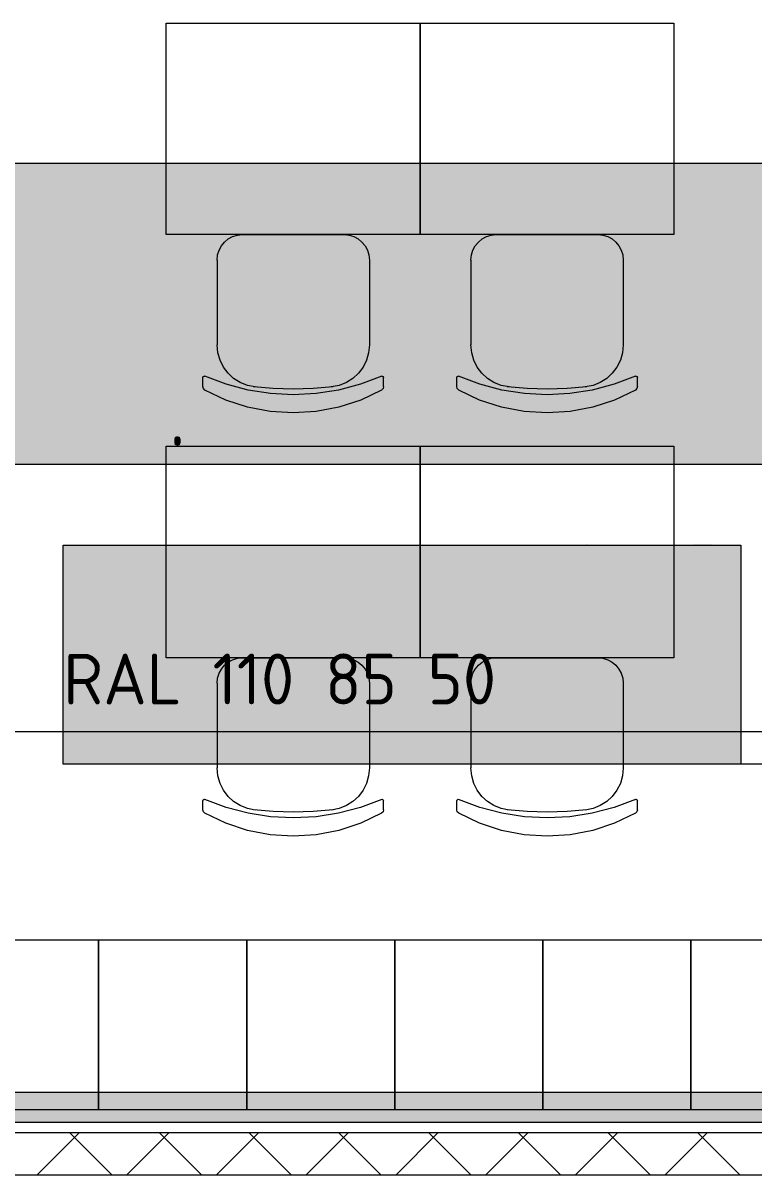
# Model space of a CAD drawing. Header units: millimetres. Extents: x 0 to 1189, y 0 to 841.
# Drawn here: x 261.1 to 278.37, y 406.89 to 434.12 of the extents above; entities that cross this region are included whole.
import ezdxf

# ---------------------------------------------------------------- set-up
doc = ezdxf.new("R2010")
doc.units = ezdxf.units.MM

msp = doc.modelspace()

# ---------------------------------------------------------------- hatches: boundary and pattern name
at = {"true_color": 0xffffff}
h = msp.add_hatch(color=7, dxfattribs=at)
h.dxf.hatch_style = 2
h.paths.add_polyline_path([(253.472387, 430.803429), (285.016435, 430.803429), (285.016435, 423.686418), (253.472387, 423.686418)])
at = {"true_color": 0x0077b0}
h = msp.add_hatch(color=144, dxfattribs=at)
h.paths.add_polyline_path([(265.854239, 427.829142), (265.854239, 426.618122), (265.824749, 426.461439), (265.735728, 426.330388), (265.605021, 426.242951), (265.45075, 426.214633), (265.247903, 426.214633), (265.091564, 426.242951), (264.962924, 426.330388), (264.873903, 426.461439), (264.844413, 426.618122), (264.844413, 427.222254), (264.873903, 427.378937), (264.962924, 427.509989), (265.092598, 427.596392), (265.247903, 427.625744), (265.651392, 427.625744), (265.651392, 427.829142), (265.636854, 427.907277), (265.594617, 427.97301), (265.529298, 428.014764), (265.45075, 428.029233), (265.145928, 428.029233), (265.07241, 428.054727), (265.04726, 428.130657), (265.07241, 428.207069), (265.145928, 428.232632), (265.45075, 428.232632), (265.607088, 428.202935), (265.735728, 428.114121), (265.824749, 427.985274)])
h.paths.add_polyline_path([(265.651392, 426.618122), (265.651392, 427.422345), (265.247903, 427.422345), (265.169355, 427.408083), (265.104035, 427.366122), (265.061799, 427.300389), (265.04726, 427.222254), (265.04726, 426.618122), (265.062143, 426.541021), (265.106792, 426.474255), (265.171766, 426.429882), (265.247903, 426.415275), (265.45075, 426.415275), (265.52792, 426.429882), (265.591861, 426.474255), (265.636509, 426.539988)])
h = msp.add_hatch(color=144, dxfattribs=at)
h.paths.add_polyline_path([(268.567115, 427.527076), (268.689623, 427.600801), (268.801382, 427.625744), (268.862567, 427.644072), (268.917137, 427.696299), (268.95772, 427.762721), (268.970605, 427.829142), (268.955791, 427.907277), (268.911625, 427.97301), (268.845892, 428.015798), (268.767758, 428.029233), (268.689209, 428.014764), (268.62389, 427.97301), (268.581654, 427.907277), (268.567115, 427.829142)])
h.paths.add_polyline_path([(269.069824, 427.586056), (269.194812, 427.510058), (269.292515, 427.399746), (269.353355, 427.267041), (269.374094, 427.123587), (269.374094, 426.71679), (269.364629, 426.616357), (269.336405, 426.523107), (269.289681, 426.437815), (269.224715, 426.361256), (269.148156, 426.296721), (269.062864, 426.250944), (268.969614, 426.223668), (268.869181, 426.214633), (268.767542, 426.223668), (268.67412, 426.250944), (268.588656, 426.296721), (268.510891, 426.361256), (268.446356, 426.438977), (268.400579, 426.52414), (268.373303, 426.616744), (268.364268, 426.71679), (268.364268, 427.829142), (268.393758, 427.985619), (268.482779, 428.116877), (268.612453, 428.20328), (268.767758, 428.232632), (268.924234, 428.202935), (269.055492, 428.114121), (269.141895, 427.985274), (269.171247, 427.829142), (269.145753, 427.691683)])
h.paths.add_polyline_path([(269.171247, 426.719546), (269.171247, 427.123587), (269.14975, 427.239066), (269.083604, 427.33801), (268.986108, 427.403673), (268.869181, 427.425102), (268.752255, 427.403673), (268.654758, 427.33801), (268.588613, 427.239066), (268.567115, 427.123587), (268.567115, 426.719546), (268.588613, 426.601999), (268.654758, 426.505123), (268.752255, 426.438082), (268.869181, 426.415275), (268.986108, 426.438082), (269.083604, 426.505123), (269.14975, 426.603033)])
h = msp.add_hatch(color=144, dxfattribs=at)
h.dxf.hatch_style = 2
h.paths.add_polyline_path([(261.628125, 427.625744), (262.031615, 427.625744), (262.107751, 427.600801), (262.133038, 427.527076), (262.133038, 426.3133), (262.107751, 426.238542), (262.031615, 426.214633), (261.955478, 426.238542), (261.930191, 426.3133), (261.930191, 427.422345), (261.698681, 427.422345), (261.317791, 426.282432), (261.283822, 426.231583), (261.224635, 426.214633), (261.148499, 426.23992), (261.123212, 426.316056), (261.128724, 426.347476), (261.526701, 427.544164), (261.566871, 427.606038)])
h = msp.add_hatch(color=144, dxfattribs=at)
h.paths.add_polyline_path([(263.344592, 427.422345), (262.941103, 427.422345), (262.862555, 427.408083), (262.797236, 427.366122), (262.754999, 427.300389), (262.74046, 427.222254), (262.74046, 426.618122), (262.755343, 426.541021), (262.799992, 426.474255), (262.864966, 426.429882), (262.941103, 426.415275), (263.14395, 426.415275), (263.22112, 426.429882), (263.285061, 426.474255), (263.32971, 426.539988), (263.344592, 426.618122)])
h.paths.add_polyline_path([(263.748082, 426.3133), (263.723139, 426.238542), (263.649414, 426.214633), (263.51981, 426.240264), (263.417904, 426.318812), (263.292709, 426.240264), (263.14395, 426.214633), (262.941103, 426.214633), (262.784764, 426.242951), (262.656124, 426.330388), (262.567103, 426.460406), (262.537613, 426.618122), (262.537613, 427.222254), (262.567103, 427.378937), (262.656124, 427.509989), (262.784764, 427.596392), (262.941103, 427.625744), (263.446016, 427.625744), (263.522153, 427.600801), (263.54744, 427.527076), (263.54744, 426.516699), (263.573002, 426.440562), (263.649414, 426.415275), (263.723139, 426.389713)])
h = msp.add_hatch(color=144, dxfattribs=at)
h.paths.add_polyline_path([(266.258814, 426.71679), (266.258814, 427.120831), (266.267849, 427.22247), (266.295126, 427.315892), (266.340902, 427.401356), (266.405438, 427.479121), (266.483202, 427.543656), (266.568666, 427.589433), (266.662089, 427.616709), (266.763728, 427.625744), (266.958789, 427.589777), (267.122018, 427.481877), (267.186553, 427.404069), (267.232329, 427.318304), (267.259606, 427.224063), (267.268641, 427.120831), (267.268641, 426.71679), (267.259175, 426.616744), (267.230951, 426.52414), (267.184227, 426.438977), (267.119261, 426.361256), (267.042703, 426.296721), (266.957411, 426.250944), (266.864161, 426.223668), (266.763728, 426.214633), (266.662089, 426.223668), (266.568666, 426.250944), (266.483202, 426.296721), (266.405438, 426.361256), (266.340902, 426.438977), (266.295126, 426.52414), (266.267849, 426.616744)])
h.paths.add_polyline_path([(267.065794, 426.719546), (267.065794, 427.123587), (267.044296, 427.239066), (266.97815, 427.33801), (266.880654, 427.403673), (266.763728, 427.425102), (266.646801, 427.403673), (266.549305, 427.33801), (266.483159, 427.239066), (266.461662, 427.123587), (266.461662, 426.719546), (266.483159, 426.601999), (266.549305, 426.505123), (266.646801, 426.438082), (266.763728, 426.415275), (266.880654, 426.438082), (266.97815, 426.505123), (267.044296, 426.603033)])
h = msp.add_hatch(color=144, dxfattribs=at)
h.paths.add_polyline_path([(270.283583, 427.425102), (270.166656, 427.403673), (270.06916, 427.33801), (270.003014, 427.2401), (269.981517, 427.123587), (269.981517, 427.021612), (270.585649, 427.021612), (270.585649, 427.123587), (270.564151, 427.2401), (270.498005, 427.33801), (270.400509, 427.403673)])
h.paths.add_polyline_path([(269.981517, 426.818765), (269.981517, 426.618122), (269.996399, 426.541021), (270.041048, 426.474255), (270.106022, 426.429882), (270.182159, 426.415275), (270.687072, 426.415275), (270.763209, 426.389713), (270.788496, 426.3133), (270.763209, 426.238542), (270.687072, 426.214633), (270.182159, 426.214633), (270.02582, 426.242951), (269.897181, 426.330388), (269.808159, 426.460406), (269.778669, 426.618122), (269.778669, 427.120831), (269.787704, 427.22247), (269.814981, 427.315892), (269.860757, 427.401356), (269.925293, 427.479121), (270.003057, 427.543656), (270.088521, 427.589433), (270.181944, 427.616709), (270.283583, 427.625744), (270.478644, 427.589777), (270.641872, 427.481877), (270.706408, 427.404112), (270.752184, 427.318648), (270.779461, 427.225226), (270.788496, 427.123587), (270.788496, 426.818765)])
h = msp.add_hatch(color=144, dxfattribs=at)
h.paths.add_polyline_path([(271.193071, 427.527076), (271.218358, 427.600801), (271.294494, 427.625744), (271.799407, 427.625744), (271.955746, 427.596392), (272.084386, 427.509989), (272.173407, 427.378937), (272.202897, 427.222254), (272.202897, 426.618122), (272.173407, 426.461439), (272.084386, 426.330388), (271.955746, 426.242951), (271.799407, 426.214633), (271.395918, 426.214633), (271.395918, 425.706412), (271.370631, 425.632894), (271.294494, 425.607745), (271.218358, 425.632894), (271.193071, 425.706412)])
h.paths.add_polyline_path([(271.395918, 427.422345), (271.395918, 426.415275), (271.799407, 426.415275), (271.876578, 426.429882), (271.940519, 426.474255), (271.985167, 426.539988), (272.00005, 426.618122), (272.00005, 427.222254), (271.985512, 427.300389), (271.943275, 427.366122), (271.877956, 427.409116), (271.799407, 427.422345)])
h = msp.add_hatch(color=144, dxfattribs=at)
h.dxf.hatch_style = 2
h.paths.add_polyline_path([(273.233653, 426.920188), (273.600762, 426.370076), (273.617298, 426.3133), (273.592011, 426.238542), (273.515875, 426.214633), (273.467299, 426.225313), (273.431539, 426.257076), (273.112385, 426.736634), (272.793232, 426.257076), (272.757471, 426.225313), (272.708896, 426.214633), (272.63834, 426.242745), (272.607472, 426.3133), (272.624008, 426.370076), (272.991118, 426.920188), (272.624008, 427.467545), (272.607472, 427.527076), (272.632759, 427.600801), (272.708896, 427.625744), (272.757471, 427.615064), (272.793232, 427.5833), (273.112385, 427.103743), (273.431539, 427.5833), (273.467299, 427.615064), (273.515875, 427.625744), (273.592011, 427.601835), (273.617298, 427.527076), (273.600762, 427.467545)])
h = msp.add_hatch(color=144, dxfattribs=at)
h.paths.add_polyline_path([(274.828852, 427.422345), (274.425363, 427.422345), (274.346815, 427.408083), (274.281496, 427.366122), (274.239259, 427.300389), (274.224721, 427.222254), (274.224721, 426.618122), (274.239603, 426.541021), (274.284252, 426.474255), (274.349226, 426.429882), (274.425363, 426.415275), (274.62821, 426.415275), (274.70538, 426.429882), (274.769321, 426.474255), (274.81397, 426.539988), (274.828852, 426.618122)])
h.paths.add_polyline_path([(275.232342, 426.3133), (275.2074, 426.238542), (275.133675, 426.214633), (275.00407, 426.240264), (274.902164, 426.318812), (274.776969, 426.240264), (274.62821, 426.214633), (274.425363, 426.214633), (274.269024, 426.242951), (274.140385, 426.330388), (274.051363, 426.460406), (274.021873, 426.618122), (274.021873, 427.222254), (274.051363, 427.378937), (274.140385, 427.509989), (274.269024, 427.596392), (274.425363, 427.625744), (274.930276, 427.625744), (275.006413, 427.600801), (275.0317, 427.527076), (275.0317, 426.516699), (275.057262, 426.440562), (275.133675, 426.415275), (275.2074, 426.389713)])
h = msp.add_hatch(color=144, dxfattribs=at)
h.dxf.hatch_style = 2
h.paths.add_polyline_path([(276.328314, 426.3133), (276.328314, 427.527076), (276.353601, 427.600801), (276.429738, 427.625744), (276.934651, 427.625744), (277.088922, 427.596392), (277.219629, 427.509989), (277.30865, 427.378937), (277.33814, 427.222254), (277.33814, 426.3133), (277.312853, 426.238542), (277.236717, 426.214633), (277.16058, 426.238542), (277.135293, 426.3133), (277.135293, 427.222254), (277.120755, 427.300389), (277.078518, 427.366122), (277.013199, 427.409116), (276.934651, 427.422345), (276.531161, 427.422345), (276.531161, 426.3133), (276.505874, 426.238542), (276.429738, 426.214633), (276.353601, 426.238542)])
h = msp.add_hatch(color=144, dxfattribs=at)
h.paths.add_polyline_path([(277.742715, 427.527076), (277.768002, 427.600801), (277.844139, 427.625744), (278.349052, 427.625744), (278.505391, 427.596392), (278.634031, 427.509989), (278.723052, 427.378937), (278.752542, 427.222254), (278.752542, 426.618122), (278.723052, 426.461439), (278.634031, 426.330388), (278.505391, 426.242951), (278.349052, 426.214633), (277.945563, 426.214633), (277.945563, 425.706412), (277.920276, 425.632894), (277.844139, 425.607745), (277.768002, 425.632894), (277.742715, 425.706412)])
h.paths.add_polyline_path([(277.945563, 427.422345), (277.945563, 426.415275), (278.349052, 426.415275), (278.426222, 426.429882), (278.490163, 426.474255), (278.534812, 426.539988), (278.549695, 426.618122), (278.549695, 427.222254), (278.535156, 427.300389), (278.492919, 427.366122), (278.4276, 427.409116), (278.349052, 427.422345)])
h = msp.add_hatch(color=144, dxfattribs=at)
h.paths.add_polyline_path([(271.770268, 425.110654), (271.862114, 425.165776), (271.946106, 425.184517), (271.99165, 425.198366), (272.032646, 425.237434), (272.063101, 425.287043), (272.072885, 425.336653), (272.061792, 425.395633), (272.028788, 425.444691), (271.979523, 425.477075), (271.92075, 425.487134), (271.861976, 425.476248), (271.812711, 425.444691), (271.781154, 425.395633), (271.770268, 425.336653)])
h.paths.add_polyline_path([(272.147299, 425.154752), (272.240937, 425.097632), (272.314317, 425.015294), (272.359999, 424.915524), (272.375502, 424.807486), (272.375502, 424.503215), (272.347252, 424.357625), (272.263606, 424.236427), (272.141994, 424.1534), (271.996817, 424.126184), (271.850539, 424.1534), (271.727824, 424.236427), (271.64528, 424.358452), (271.618132, 424.503215), (271.618132, 425.336653), (271.640181, 425.454406), (271.706878, 425.552729), (271.804099, 425.617772), (271.92075, 425.639821), (272.038021, 425.617497), (272.136275, 425.550524), (272.201318, 425.45413), (272.223367, 425.336653), (272.20435, 425.23392)])
h.paths.add_polyline_path([(272.223367, 424.504869), (272.223367, 424.807486), (272.207106, 424.894578), (272.157772, 424.968441), (272.084323, 425.017981), (271.996817, 425.034035), (271.909312, 425.017981), (271.835862, 424.968441), (271.786529, 424.894578), (271.770268, 424.807486), (271.770268, 424.504869), (271.786529, 424.416605), (271.835862, 424.344465), (271.909312, 424.293822), (271.996817, 424.276666), (272.084323, 424.293822), (272.157772, 424.344465), (272.207106, 424.417432)])
h = msp.add_hatch(color=144, dxfattribs=at)
h.dxf.hatch_style = 2
h.paths.add_polyline_path([(261.578056, 423.971844), (261.578056, 424.126184), (261.275438, 424.126184), (261.158167, 424.147337), (261.061567, 424.212725), (260.99487, 424.311461), (260.972821, 424.428801), (260.972821, 425.110654), (260.991838, 425.165776), (261.048889, 425.184517), (261.10594, 425.165776), (261.124957, 425.110654), (261.124957, 424.428801), (261.136119, 424.370855), (261.169605, 424.320763), (261.218594, 424.287759), (261.275438, 424.276666), (261.578056, 424.276666), (261.578056, 425.110654), (261.597073, 425.165776), (261.654123, 425.184517), (261.711174, 425.165776), (261.730191, 425.110654), (261.730191, 423.974048), (261.708418, 423.856295), (261.64365, 423.757972), (261.54705, 423.692929), (261.429779, 423.67088), (261.124957, 423.67088), (261.067906, 423.689966), (261.048889, 423.747499), (261.07204, 423.800416), (261.124957, 423.823567), (261.427574, 423.823567), (261.486347, 423.833626), (261.535612, 423.86601), (261.567169, 423.913346)])
h = msp.add_hatch(color=144, dxfattribs=at)
h.dxf.hatch_style = 2
h.paths.add_polyline_path([(262.702822, 424.8819), (262.702822, 424.428801), (262.713984, 424.370855), (262.747471, 424.320763), (262.79646, 424.287759), (262.853304, 424.276666), (263.079854, 424.276666), (263.136904, 424.25758), (263.155921, 424.200047), (263.136904, 424.144098), (263.079854, 424.126184), (262.853304, 424.126184), (262.736033, 424.147337), (262.639432, 424.212725), (262.572735, 424.310634), (262.550687, 424.428801), (262.550687, 424.8819), (262.572735, 424.99924), (262.639432, 425.097976), (262.736033, 425.162537), (262.853304, 425.184517), (263.079854, 425.184517), (263.136904, 425.1655), (263.155921, 425.108449), (263.136904, 425.051399), (263.079854, 425.032382), (262.853304, 425.032382), (262.794531, 425.021495), (262.745266, 424.989938), (262.713709, 424.940673)])
h = msp.add_hatch(color=144, dxfattribs=at)
h.dxf.hatch_style = 2
h.paths.add_polyline_path([(263.913795, 424.503215), (263.611178, 424.892373), (263.611178, 424.200047), (263.592161, 424.144098), (263.53511, 424.126184), (263.478059, 424.144098), (263.459042, 424.200047), (263.459042, 425.110654), (263.478059, 425.165776), (263.53511, 425.184517), (263.573144, 425.173148), (263.611178, 425.138215), (263.913795, 424.748506), (264.216412, 425.138215), (264.254721, 425.173148), (264.293031, 425.184517), (264.348152, 425.165776), (264.366894, 425.110654), (264.366894, 424.200047), (264.348152, 424.144098), (264.293031, 424.126184), (264.235498, 424.144098), (264.216412, 424.200047), (264.216412, 424.892373)])
h = msp.add_hatch(color=144, dxfattribs=at)
h.dxf.hatch_style = 2
h.paths.add_polyline_path([(265.797233, 424.8819), (265.797233, 424.428801), (265.808395, 424.370855), (265.841882, 424.320763), (265.890871, 424.287759), (265.947715, 424.276666), (266.174265, 424.276666), (266.231315, 424.25758), (266.250332, 424.200047), (266.231315, 424.144098), (266.174265, 424.126184), (265.947715, 424.126184), (265.830444, 424.147337), (265.733844, 424.212725), (265.667147, 424.310634), (265.645098, 424.428801), (265.645098, 424.8819), (265.667147, 424.99924), (265.733844, 425.097976), (265.830444, 425.162537), (265.947715, 425.184517), (266.174265, 425.184517), (266.231315, 425.1655), (266.250332, 425.108449), (266.231315, 425.051399), (266.174265, 425.032382), (265.947715, 425.032382), (265.888942, 425.021495), (265.839677, 424.989938), (265.80812, 424.940673)])
h = msp.add_hatch(color=144, dxfattribs=at)
h.dxf.hatch_style = 2
h.paths.add_polyline_path([(267.023089, 424.655351), (267.298145, 424.24249), (267.310823, 424.200047), (267.291806, 424.144098), (267.234755, 424.126184), (267.171366, 424.158154), (266.932138, 424.517547), (266.692911, 424.158154), (266.629521, 424.126184), (266.576604, 424.14713), (266.553453, 424.200047), (266.566131, 424.24249), (266.841188, 424.655351), (266.566131, 425.066006), (266.553453, 425.110654), (266.57247, 425.165776), (266.629521, 425.184517), (266.692911, 425.152547), (266.932138, 424.793154), (267.171366, 425.152547), (267.234755, 425.184517), (267.291806, 425.166603), (267.310823, 425.110654), (267.298145, 425.066006)])
h = msp.add_hatch(color=144, dxfattribs=at)
h.paths.add_polyline_path([(267.992964, 425.034035), (267.905459, 425.017981), (267.832009, 424.968441), (267.782676, 424.895405), (267.766415, 424.807486), (267.766415, 424.731418), (268.219514, 424.731418), (268.219514, 424.807486), (268.203253, 424.895405), (268.153919, 424.968441), (268.08047, 425.017981)])
h.paths.add_polyline_path([(267.766415, 424.579283), (267.766415, 424.428801), (267.777577, 424.370855), (267.811063, 424.320763), (267.860053, 424.287759), (267.916897, 424.276666), (268.295582, 424.276666), (268.352632, 424.25758), (268.371649, 424.200047), (268.352632, 424.144098), (268.295582, 424.126184), (267.916897, 424.126184), (267.799626, 424.147337), (267.703025, 424.212725), (267.636328, 424.310634), (267.614279, 424.428801), (267.614279, 424.805832), (267.641427, 424.952042), (267.723971, 425.074274), (267.846686, 425.157301), (267.992964, 425.184517), (268.139243, 425.157577), (268.261957, 425.076479), (268.344502, 424.953971), (268.371649, 424.807486), (268.371649, 424.579283)])
h = msp.add_hatch(color=144, dxfattribs=at)
h.dxf.hatch_style = 2
h.paths.add_polyline_path([(269.129858, 424.503215), (268.827241, 424.892373), (268.827241, 424.200047), (268.808224, 424.144098), (268.751173, 424.126184), (268.694123, 424.144098), (268.675106, 424.200047), (268.675106, 425.110654), (268.694123, 425.165776), (268.751173, 425.184517), (268.789207, 425.173148), (268.827241, 425.138215), (269.129858, 424.748506), (269.432475, 425.138215), (269.470785, 425.173148), (269.509094, 425.184517), (269.564216, 425.165776), (269.582957, 425.110654), (269.582957, 424.200047), (269.564216, 424.144098), (269.509094, 424.126184), (269.451561, 424.144098), (269.432475, 424.200047), (269.432475, 424.892373)])
h = msp.add_hatch(color=144, dxfattribs=at)
h.paths.add_polyline_path([(270.49152, 424.428801), (270.469471, 424.311461), (270.404428, 424.212725), (270.306173, 424.147337), (270.188902, 424.126184), (269.962353, 424.126184), (269.905302, 424.144098), (269.886285, 424.200047), (269.886285, 425.110654), (269.905302, 425.165776), (269.962353, 425.184517), (270.019404, 425.165776), (270.038421, 425.110654), (270.038421, 424.731418), (270.188902, 424.731418), (270.306173, 424.709439), (270.404428, 424.644877), (270.469471, 424.546348)])
h.paths.add_polyline_path([(270.341038, 424.428801), (270.329945, 424.487574), (270.296941, 424.536839), (270.247676, 424.568396), (270.188902, 424.579283), (270.038421, 424.579283), (270.038421, 424.276666), (270.188902, 424.276666), (270.247676, 424.287759), (270.296941, 424.320763), (270.329945, 424.370028)])
h.paths.add_polyline_path([(270.643655, 425.110654), (270.662741, 425.165776), (270.720274, 425.184517), (270.775395, 425.165776), (270.794137, 425.110654), (270.794137, 424.200047), (270.775395, 424.144098), (270.720274, 424.126184), (270.662741, 424.144098), (270.643655, 424.200047)])
h = msp.add_hatch(color=144, dxfattribs=at)
h.dxf.hatch_style = 2
h.paths.add_polyline_path([(273.197476, 424.200047), (273.197476, 425.110654), (273.216493, 425.165776), (273.273544, 425.184517), (273.652229, 425.184517), (273.768053, 425.162537), (273.8661, 425.097976), (273.932797, 424.99924), (273.954846, 424.8819), (273.954846, 424.200047), (273.935829, 424.144098), (273.878778, 424.126184), (273.821727, 424.144098), (273.80271, 424.200047), (273.80271, 424.8819), (273.791824, 424.940673), (273.760267, 424.989938), (273.711002, 425.022115), (273.652229, 425.032382), (273.349612, 425.032382), (273.349612, 424.200047), (273.330595, 424.144098), (273.273544, 424.126184), (273.216493, 424.144098)])
h = msp.add_hatch(color=144, dxfattribs=at)
h.paths.add_polyline_path([(274.258302, 425.110654), (274.277319, 425.165776), (274.33437, 425.184517), (274.713055, 425.184517), (274.830326, 425.162537), (274.926926, 425.097976), (274.993624, 424.99924), (275.015672, 424.8819), (275.015672, 424.428801), (274.993624, 424.311461), (274.926926, 424.212725), (274.830326, 424.147337), (274.713055, 424.126184), (274.410438, 424.126184), (274.410438, 423.745294), (274.391421, 423.68969), (274.33437, 423.67088), (274.277319, 423.68969), (274.258302, 423.745294)])
h.paths.add_polyline_path([(274.410438, 425.032382), (274.410438, 424.276666), (274.713055, 424.276666), (274.770726, 424.287759), (274.818888, 424.320763), (274.852375, 424.370028), (274.863537, 424.428801), (274.863537, 424.8819), (274.85265, 424.940673), (274.821093, 424.989938), (274.771828, 425.022115), (274.713055, 425.032382)])
h = msp.add_hatch(color=144, dxfattribs=at)
h.dxf.hatch_style = 2
h.paths.add_polyline_path([(276.076498, 425.110654), (276.076498, 424.200047), (276.057481, 424.144098), (276.000431, 424.126184), (275.621746, 424.126184), (275.504475, 424.147337), (275.407874, 424.212725), (275.341177, 424.310634), (275.319129, 424.428801), (275.319129, 425.110654), (275.338146, 425.165776), (275.395196, 425.184517), (275.452247, 425.165776), (275.471264, 425.110654), (275.471264, 424.428801), (275.482426, 424.370855), (275.515912, 424.320763), (275.564902, 424.287759), (275.621746, 424.276666), (275.924363, 424.276666), (275.924363, 425.110654), (275.94338, 425.165776), (276.000431, 425.184517), (276.057481, 425.165776)])
h = msp.add_hatch(color=144, dxfattribs=at)
h.dxf.hatch_style = 2
h.paths.add_polyline_path([(276.834707, 424.503215), (276.53209, 424.892373), (276.53209, 424.200047), (276.513073, 424.144098), (276.456023, 424.126184), (276.398972, 424.144098), (276.379955, 424.200047), (276.379955, 425.110654), (276.398972, 425.165776), (276.456023, 425.184517), (276.494056, 425.173148), (276.53209, 425.138215), (276.834707, 424.748506), (277.137325, 425.138215), (277.175634, 425.173148), (277.213944, 425.184517), (277.269065, 425.165776), (277.287806, 425.110654), (277.287806, 424.200047), (277.269065, 424.144098), (277.213944, 424.126184), (277.15641, 424.144098), (277.137325, 424.200047), (277.137325, 424.892373)])
h = msp.add_hatch(color=144, dxfattribs=at)
h.paths.add_polyline_path([(277.969819, 425.034035), (277.882314, 425.017981), (277.808864, 424.968441), (277.759531, 424.895405), (277.74327, 424.807486), (277.74327, 424.731418), (278.196369, 424.731418), (278.196369, 424.807486), (278.180108, 424.895405), (278.130774, 424.968441), (278.057325, 425.017981)])
h.paths.add_polyline_path([(277.74327, 424.579283), (277.74327, 424.428801), (277.754432, 424.370855), (277.787918, 424.320763), (277.836907, 424.287759), (277.893752, 424.276666), (278.272436, 424.276666), (278.329487, 424.25758), (278.348504, 424.200047), (278.329487, 424.144098), (278.272436, 424.126184), (277.893752, 424.126184), (277.77648, 424.147337), (277.67988, 424.212725), (277.613183, 424.310634), (277.591134, 424.428801), (277.591134, 424.805832), (277.618282, 424.952042), (277.700826, 425.074274), (277.82354, 425.157301), (277.969819, 425.184517), (278.116098, 425.157577), (278.238812, 425.076479), (278.321357, 424.953971), (278.348504, 424.807486), (278.348504, 424.579283)])
h = msp.add_hatch(color=144, dxfattribs=at)
h.dxf.hatch_style = 2
h.paths.add_polyline_path([(264.670222, 424.276666), (264.689239, 424.333716), (264.746289, 424.352733), (264.80334, 424.333716), (264.822357, 424.276666), (264.822357, 424.200047), (264.80334, 424.144098), (264.746289, 424.126184), (264.689239, 424.144098), (264.670222, 424.200047)])
at = {"true_color": 0xffffff}
h = msp.add_hatch(color=7, dxfattribs=at)
h.dxf.hatch_style = 2
h.paths.add_polyline_path([(262.0484, 421.776415), (278.061425, 421.776415), (278.061425, 416.599407), (262.0484, 416.599407)])
at = {"true_color": 0x0077b0}
h = msp.add_hatch(color=144, dxfattribs=at)
h.paths.add_polyline_path([(274.828326, 420.380556), (274.828326, 421.187536), (274.798836, 421.344219), (274.709815, 421.47527), (274.581175, 421.561673), (274.424836, 421.591025), (274.26836, 421.561673), (274.137102, 421.47527), (274.049665, 421.344219), (274.021347, 421.187536), (274.021347, 420.380556), (274.049665, 420.224218), (274.137102, 420.095578), (274.26836, 420.006557), (274.424836, 419.977067), (274.581175, 420.006557), (274.709815, 420.095578), (274.798836, 420.224218)])
h.paths.add_polyline_path([(275.028968, 420.380556), (275.017815, 420.259901), (274.984389, 420.147875), (274.928742, 420.04484), (274.850926, 419.95116), (274.759157, 419.87386), (274.657105, 419.81935), (274.54544, 419.787061), (274.424836, 419.776424), (274.303104, 419.787061), (274.191397, 419.81935), (274.089198, 419.87386), (273.995991, 419.95116), (273.918261, 420.04484), (273.862803, 420.147875), (273.829567, 420.259901), (273.818499, 420.380556), (273.818499, 421.187536), (273.829567, 421.309268), (273.862803, 421.420975), (273.918261, 421.523174), (273.995991, 421.616381), (274.089198, 421.694197), (274.191397, 421.749844), (274.303104, 421.78327), (274.424836, 421.794424), (274.545492, 421.783313), (274.657518, 421.750189), (274.760552, 421.69536), (274.854233, 421.619137), (274.930137, 421.525499), (274.984802, 421.422353), (275.017866, 421.309699), (275.028968, 421.187536)])
h = msp.add_hatch(color=144, dxfattribs=at)
h.dxf.hatch_style = 2
h.paths.add_polyline_path([(277.353038, 420.784046), (277.149639, 420.784046), (277.076121, 420.809333), (277.050972, 420.88547), (277.076121, 420.961606), (277.149639, 420.986893), (277.353038, 420.986893), (277.469964, 421.009631), (277.56746, 421.074536), (277.633606, 421.172446), (277.655104, 421.288959), (277.633606, 421.405886), (277.56746, 421.503382), (277.469964, 421.569528), (277.353038, 421.591025), (276.949548, 421.591025), (276.873411, 421.616519), (276.848124, 421.692449), (276.873411, 421.768861), (276.949548, 421.794424), (277.353038, 421.794424), (277.453471, 421.785389), (277.546721, 421.758112), (277.632013, 421.712336), (277.708571, 421.6478), (277.773537, 421.56933), (277.820261, 421.483056), (277.848485, 421.389444), (277.857951, 421.288959), (277.845324, 421.169948), (277.807377, 421.062823), (277.744004, 420.967894), (277.655104, 420.88547), (277.744004, 420.803046), (277.807377, 420.708116), (277.845324, 420.600991), (277.857951, 420.48198), (277.857951, 420.278582), (277.848485, 420.178536), (277.820261, 420.085932), (277.773537, 420.000769), (277.708571, 419.923048), (277.63085, 419.858512), (277.545687, 419.812736), (277.453083, 419.785459), (277.353038, 419.776424), (276.949548, 419.776424), (276.873411, 419.800333), (276.848124, 419.875092), (276.873411, 419.951504), (276.949548, 419.977067), (277.353038, 419.977067), (277.469964, 419.999873), (277.56746, 420.066915), (277.633606, 420.163791), (277.655104, 420.281338), (277.655104, 420.48198), (277.633606, 420.598907), (277.56746, 420.696403), (277.469964, 420.762549)])
h = msp.add_hatch(color=144, dxfattribs=at)
h.dxf.hatch_style = 2
h.paths.add_polyline_path([(276.34195, 420.278582), (275.534971, 420.278582), (275.458834, 420.304144), (275.433547, 420.380556), (275.458834, 420.456693), (275.534971, 420.48198), (276.34195, 420.48198), (276.418087, 420.456693), (276.443374, 420.380556), (276.418087, 420.304144)])
at = {"true_color": 0xdcd214}
h = msp.add_hatch(color=52, dxfattribs=at)
h.dxf.hatch_style = 2
h.paths.add_polyline_path([(300.227459, 408.844395), (300.232459, 408.144394), (241.738369, 408.144394), (241.734369, 408.844395)])

# ---------------------------------------------------------------- linework, layer by layer
at = {"color": 253, "lineweight": 0, "true_color": 0x999999}
for points in [[(264.483404, 429.115426), (264.483404, 434.115434)], [(264.483404, 434.115434), (270.483413, 434.115434)], [(270.483413, 434.115434), (270.483413, 429.115426)], [(270.483413, 429.115426), (270.483413, 434.115434)], [(270.483413, 434.115434), (276.483422, 434.115434)], [(276.483422, 434.115434), (276.483422, 429.115426)], [(270.483413, 429.115426), (264.483404, 429.115426)], [(265.684406, 428.515425), (265.696611, 428.63624), (265.731609, 428.748816), (265.786974, 428.850729), (265.860281, 428.939551), (265.949104, 429.012858), (266.051016, 429.068223), (266.163592, 429.103221), (266.284407, 429.115426)], [(265.684406, 428.515425), (265.696611, 428.63624), (265.731609, 428.748816), (265.786974, 428.850729), (265.860281, 428.939551), (265.949104, 429.012858), (266.051016, 429.068223), (266.163592, 429.103221), (266.284407, 429.115426)], [(266.283407, 429.115426), (268.68441, 429.115426)], [(266.283407, 429.115426), (268.68441, 429.115426)], [(268.68441, 429.115426), (268.805225, 429.103221), (268.917801, 429.068223), (269.019714, 429.012858), (269.108536, 428.939551), (269.181843, 428.850729), (269.237208, 428.748816), (269.272206, 428.63624), (269.284411, 428.515425)], [(268.68441, 429.115426), (268.805225, 429.103221), (268.917801, 429.068223), (269.019714, 429.012858), (269.108536, 428.939551), (269.181843, 428.850729), (269.237208, 428.748816), (269.272206, 428.63624), (269.284411, 428.515425)], [(276.483422, 429.115426), (270.483413, 429.115426)], [(271.684415, 428.515425), (271.69662, 428.63624), (271.731618, 428.748816), (271.786984, 428.850729), (271.86029, 428.939551), (271.949113, 429.012858), (272.051025, 429.068223), (272.163601, 429.103221), (272.284416, 429.115426)], [(271.684415, 428.515425), (271.69662, 428.63624), (271.731618, 428.748816), (271.786984, 428.850729), (271.86029, 428.939551), (271.949113, 429.012858), (272.051025, 429.068223), (272.163601, 429.103221), (272.284416, 429.115426)], [(272.283416, 429.115426), (274.68442, 429.115426)], [(272.283416, 429.115426), (274.68442, 429.115426)], [(274.68442, 429.115426), (274.805234, 429.103221), (274.917811, 429.068223), (275.019723, 429.012858), (275.108545, 428.939551), (275.181852, 428.850729), (275.237217, 428.748816), (275.272215, 428.63624), (275.284421, 428.515425)], [(274.68442, 429.115426), (274.805234, 429.103221), (274.917811, 429.068223), (275.019723, 429.012858), (275.108545, 428.939551), (275.181852, 428.850729), (275.237217, 428.748816), (275.272215, 428.63624), (275.284421, 428.515425)], [(265.684406, 428.515425), (265.684406, 426.512422)], [(265.684406, 428.515425), (265.684406, 426.512422)], [(269.284411, 428.515425), (269.284411, 426.512422)], [(269.284411, 428.515425), (269.284411, 426.512422)], [(271.684415, 428.515425), (271.684415, 426.512422)], [(271.684415, 428.515425), (271.684415, 426.512422)], [(275.284421, 428.515425), (275.284421, 426.512422)], [(275.284421, 428.515425), (275.284421, 426.512422)], [(266.584407, 425.517421), (266.399022, 425.553735), (266.228204, 425.622124), (266.07508, 425.71913), (265.942781, 425.841296), (265.834435, 425.985166), (265.753172, 426.147281), (265.702119, 426.324186), (265.684406, 426.512422)], [(266.584407, 425.517421), (266.399022, 425.553735), (266.228204, 425.622124), (266.07508, 425.71913), (265.942781, 425.841296), (265.834435, 425.985166), (265.753172, 426.147281), (265.702119, 426.324186), (265.684406, 426.512422)], [(269.284411, 426.512422), (269.266698, 426.324186), (269.215646, 426.147281), (269.134382, 425.985166), (269.026036, 425.841296), (268.893737, 425.71913), (268.740614, 425.622124), (268.569795, 425.553735), (268.38441, 425.517421)], [(269.284411, 426.512422), (269.266698, 426.324186), (269.215646, 426.147281), (269.134382, 425.985166), (269.026036, 425.841296), (268.893737, 425.71913), (268.740614, 425.622124), (268.569795, 425.553735), (268.38441, 425.517421)], [(272.584416, 425.517421), (272.399031, 425.553735), (272.228213, 425.622124), (272.075089, 425.71913), (271.94279, 425.841296), (271.834445, 425.985166), (271.753181, 426.147281), (271.702128, 426.324186), (271.684415, 426.512422)], [(272.584416, 425.517421), (272.399031, 425.553735), (272.228213, 425.622124), (272.075089, 425.71913), (271.94279, 425.841296), (271.834445, 425.985166), (271.753181, 426.147281), (271.702128, 426.324186), (271.684415, 426.512422)], [(275.284421, 426.512422), (275.266708, 426.324186), (275.215655, 426.147281), (275.134391, 425.985166), (275.026045, 425.841296), (274.893746, 425.71913), (274.740623, 425.622124), (274.569804, 425.553735), (274.384419, 425.517421)], [(275.284421, 426.512422), (275.266708, 426.324186), (275.215655, 426.147281), (275.134391, 425.985166), (275.026045, 425.841296), (274.893746, 425.71913), (274.740623, 425.622124), (274.569804, 425.553735), (274.384419, 425.517421)], [(265.349405, 425.741421), (265.35803, 425.762796), (265.379405, 425.771421), (265.392405, 425.768421)], [(265.349405, 425.741421), (265.35803, 425.762796), (265.379405, 425.771421), (265.392405, 425.768421)], [(265.349405, 425.525421), (265.349405, 425.741421)], [(265.349405, 425.525421), (265.349405, 425.741421)], [(269.576412, 425.768421), (269.072349, 425.578062), (268.55291, 425.441046), (268.022222, 425.358217), (267.484409, 425.330421), (266.946595, 425.358217), (266.415907, 425.441046), (265.896469, 425.578062), (265.392405, 425.768421)], [(269.576412, 425.768421), (269.072349, 425.578062), (268.55291, 425.441046), (268.022222, 425.358217), (267.484409, 425.330421), (266.946595, 425.358217), (266.415907, 425.441046), (265.896469, 425.578062), (265.392405, 425.768421)], [(269.576412, 425.768421), (269.589412, 425.771421), (269.610412, 425.762796), (269.619412, 425.741421)], [(269.576412, 425.768421), (269.589412, 425.771421), (269.610412, 425.762796), (269.619412, 425.741421)], [(269.619412, 425.525421), (269.619412, 425.741421)], [(269.619412, 425.525421), (269.619412, 425.741421)], [(271.349415, 425.741421), (271.35804, 425.762796), (271.379415, 425.771421), (271.392415, 425.768421)], [(271.349415, 425.741421), (271.35804, 425.762796), (271.379415, 425.771421), (271.392415, 425.768421)], [(271.349415, 425.525421), (271.349415, 425.741421)], [(271.349415, 425.525421), (271.349415, 425.741421)], [(275.576421, 425.768421), (275.072358, 425.578062), (274.552919, 425.441046), (274.022231, 425.358217), (273.484418, 425.330421), (272.946605, 425.358217), (272.415916, 425.441046), (271.896478, 425.578062), (271.392415, 425.768421)], [(275.576421, 425.768421), (275.072358, 425.578062), (274.552919, 425.441046), (274.022231, 425.358217), (273.484418, 425.330421), (272.946605, 425.358217), (272.415916, 425.441046), (271.896478, 425.578062), (271.392415, 425.768421)], [(275.576421, 425.768421), (275.589421, 425.771421), (275.610421, 425.762796), (275.619421, 425.741421)], [(275.576421, 425.768421), (275.589421, 425.771421), (275.610421, 425.762796), (275.619421, 425.741421)], [(275.619421, 425.525421), (275.619421, 425.741421)], [(275.619421, 425.525421), (275.619421, 425.741421)], [(265.396405, 425.440421), (265.36203, 425.476546), (265.349405, 425.525421)], [(265.396405, 425.440421), (265.36203, 425.476546), (265.349405, 425.525421)], [(268.42541, 425.522421), (267.955659, 425.480546), (267.484409, 425.466421), (267.012783, 425.480546), (266.543407, 425.522421)], [(268.42541, 425.522421), (267.955659, 425.480546), (267.484409, 425.466421), (267.012783, 425.480546), (266.543407, 425.522421)], [(269.619412, 425.525421), (269.606787, 425.476546), (269.572412, 425.440421)], [(269.619412, 425.525421), (269.606787, 425.476546), (269.572412, 425.440421)], [(271.396415, 425.440421), (271.36204, 425.476546), (271.349415, 425.525421)], [(271.396415, 425.440421), (271.36204, 425.476546), (271.349415, 425.525421)], [(274.425419, 425.522421), (273.955669, 425.480546), (273.484418, 425.466421), (273.012792, 425.480546), (272.543416, 425.522421)], [(274.425419, 425.522421), (273.955669, 425.480546), (273.484418, 425.466421), (273.012792, 425.480546), (272.543416, 425.522421)], [(275.619421, 425.525421), (275.606796, 425.476546), (275.572421, 425.440421)], [(275.619421, 425.525421), (275.606796, 425.476546), (275.572421, 425.440421)], [(269.572412, 425.440421), (269.079239, 425.206702), (268.562535, 425.03767), (268.028769, 424.935014), (267.484409, 424.90042), (266.939627, 424.935014), (266.405907, 425.03767), (265.889437, 425.206702), (265.396405, 425.440421)], [(269.572412, 425.440421), (269.079239, 425.206702), (268.562535, 425.03767), (268.028769, 424.935014), (267.484409, 424.90042), (266.939627, 424.935014), (266.405907, 425.03767), (265.889437, 425.206702), (265.396405, 425.440421)], [(275.572421, 425.440421), (275.079248, 425.206702), (274.562544, 425.03767), (274.028778, 424.935014), (273.484418, 424.90042), (272.939636, 424.935014), (272.405916, 425.03767), (271.889447, 425.206702), (271.396415, 425.440421)], [(275.572421, 425.440421), (275.079248, 425.206702), (274.562544, 425.03767), (274.028778, 424.935014), (273.484418, 424.90042), (272.939636, 424.935014), (272.405916, 425.03767), (271.889447, 425.206702), (271.396415, 425.440421)], [(264.483404, 419.115411), (264.483404, 424.115419)], [(264.483404, 424.115419), (270.483413, 424.115419)], [(270.483413, 424.115419), (270.483413, 419.115411)], [(270.483413, 419.115411), (270.483413, 424.115419)], [(270.483413, 424.115419), (276.483422, 424.115419)], [(276.483422, 424.115419), (276.483422, 419.115411)], [(270.483413, 419.115411), (264.483404, 419.115411)], [(265.684406, 418.51541), (265.696611, 418.636225), (265.731609, 418.748801), (265.786974, 418.850713), (265.860281, 418.939536), (265.949104, 419.012842), (266.051016, 419.068208), (266.163592, 419.103206), (266.284407, 419.115411)], [(265.684406, 418.51541), (265.696611, 418.636225), (265.731609, 418.748801), (265.786974, 418.850713), (265.860281, 418.939536), (265.949104, 419.012842), (266.051016, 419.068208), (266.163592, 419.103206), (266.284407, 419.115411)], [(266.283407, 419.115411), (268.68441, 419.115411)], [(266.283407, 419.115411), (268.68441, 419.115411)], [(268.68441, 419.115411), (268.805225, 419.103206), (268.917801, 419.068208), (269.019714, 419.012842), (269.108536, 418.939536), (269.181843, 418.850713), (269.237208, 418.748801), (269.272206, 418.636225), (269.284411, 418.51541)], [(268.68441, 419.115411), (268.805225, 419.103206), (268.917801, 419.068208), (269.019714, 419.012842), (269.108536, 418.939536), (269.181843, 418.850713), (269.237208, 418.748801), (269.272206, 418.636225), (269.284411, 418.51541)], [(276.483422, 419.115411), (270.483413, 419.115411)], [(271.684415, 418.51541), (271.69662, 418.636225), (271.731618, 418.748801), (271.786984, 418.850713), (271.86029, 418.939536), (271.949113, 419.012842), (272.051025, 419.068208), (272.163601, 419.103206), (272.284416, 419.115411)], [(271.684415, 418.51541), (271.69662, 418.636225), (271.731618, 418.748801), (271.786984, 418.850713), (271.86029, 418.939536), (271.949113, 419.012842), (272.051025, 419.068208), (272.163601, 419.103206), (272.284416, 419.115411)], [(272.283416, 419.115411), (274.68442, 419.115411)], [(272.283416, 419.115411), (274.68442, 419.115411)], [(274.68442, 419.115411), (274.805234, 419.103206), (274.917811, 419.068208), (275.019723, 419.012842), (275.108545, 418.939536), (275.181852, 418.850713), (275.237217, 418.748801), (275.272215, 418.636225), (275.284421, 418.51541)], [(274.68442, 419.115411), (274.805234, 419.103206), (274.917811, 419.068208), (275.019723, 419.012842), (275.108545, 418.939536), (275.181852, 418.850713), (275.237217, 418.748801), (275.272215, 418.636225), (275.284421, 418.51541)], [(265.684406, 418.51541), (265.684406, 416.512407)], [(265.684406, 418.51541), (265.684406, 416.512407)], [(269.284411, 418.51541), (269.284411, 416.512407)], [(269.284411, 418.51541), (269.284411, 416.512407)], [(271.684415, 418.51541), (271.684415, 416.512407)], [(271.684415, 418.51541), (271.684415, 416.512407)], [(275.284421, 418.51541), (275.284421, 416.512407)], [(275.284421, 418.51541), (275.284421, 416.512407)], [(266.584407, 415.517406), (266.399022, 415.55372), (266.228204, 415.622109), (266.07508, 415.719115), (265.942781, 415.841281), (265.834435, 415.98515), (265.753172, 416.147266), (265.702119, 416.32417), (265.684406, 416.512407)], [(266.584407, 415.517406), (266.399022, 415.55372), (266.228204, 415.622109), (266.07508, 415.719115), (265.942781, 415.841281), (265.834435, 415.98515), (265.753172, 416.147266), (265.702119, 416.32417), (265.684406, 416.512407)], [(269.284411, 416.512407), (269.266698, 416.32417), (269.215646, 416.147266), (269.134382, 415.98515), (269.026036, 415.841281), (268.893737, 415.719115), (268.740614, 415.622109), (268.569795, 415.55372), (268.38441, 415.517406)], [(269.284411, 416.512407), (269.266698, 416.32417), (269.215646, 416.147266), (269.134382, 415.98515), (269.026036, 415.841281), (268.893737, 415.719115), (268.740614, 415.622109), (268.569795, 415.55372), (268.38441, 415.517406)], [(272.584416, 415.517406), (272.399031, 415.55372), (272.228213, 415.622109), (272.075089, 415.719115), (271.94279, 415.841281), (271.834445, 415.98515), (271.753181, 416.147266), (271.702128, 416.32417), (271.684415, 416.512407)], [(272.584416, 415.517406), (272.399031, 415.55372), (272.228213, 415.622109), (272.075089, 415.719115), (271.94279, 415.841281), (271.834445, 415.98515), (271.753181, 416.147266), (271.702128, 416.32417), (271.684415, 416.512407)], [(275.284421, 416.512407), (275.266708, 416.32417), (275.215655, 416.147266), (275.134391, 415.98515), (275.026045, 415.841281), (274.893746, 415.719115), (274.740623, 415.622109), (274.569804, 415.55372), (274.384419, 415.517406)], [(275.284421, 416.512407), (275.266708, 416.32417), (275.215655, 416.147266), (275.134391, 415.98515), (275.026045, 415.841281), (274.893746, 415.719115), (274.740623, 415.622109), (274.569804, 415.55372), (274.384419, 415.517406)], [(265.349405, 415.741406), (265.35803, 415.762781), (265.379405, 415.771406), (265.392405, 415.768406)], [(265.349405, 415.741406), (265.35803, 415.762781), (265.379405, 415.771406), (265.392405, 415.768406)], [(265.349405, 415.525406), (265.349405, 415.741406)], [(265.349405, 415.525406), (265.349405, 415.741406)], [(269.576412, 415.768406), (269.072349, 415.578046), (268.55291, 415.44103), (268.022222, 415.358202), (267.484409, 415.330405), (266.946595, 415.358202), (266.415907, 415.44103), (265.896469, 415.578046), (265.392405, 415.768406)], [(269.576412, 415.768406), (269.072349, 415.578046), (268.55291, 415.44103), (268.022222, 415.358202), (267.484409, 415.330405), (266.946595, 415.358202), (266.415907, 415.44103), (265.896469, 415.578046), (265.392405, 415.768406)], [(269.576412, 415.768406), (269.589412, 415.771406), (269.610412, 415.762781), (269.619412, 415.741406)], [(269.576412, 415.768406), (269.589412, 415.771406), (269.610412, 415.762781), (269.619412, 415.741406)], [(269.619412, 415.525406), (269.619412, 415.741406)], [(269.619412, 415.525406), (269.619412, 415.741406)], [(271.349415, 415.741406), (271.35804, 415.762781), (271.379415, 415.771406), (271.392415, 415.768406)], [(271.349415, 415.741406), (271.35804, 415.762781), (271.379415, 415.771406), (271.392415, 415.768406)], [(271.349415, 415.525406), (271.349415, 415.741406)], [(271.349415, 415.525406), (271.349415, 415.741406)], [(275.576421, 415.768406), (275.072358, 415.578046), (274.552919, 415.44103), (274.022231, 415.358202), (273.484418, 415.330405), (272.946605, 415.358202), (272.415916, 415.44103), (271.896478, 415.578046), (271.392415, 415.768406)], [(275.576421, 415.768406), (275.072358, 415.578046), (274.552919, 415.44103), (274.022231, 415.358202), (273.484418, 415.330405), (272.946605, 415.358202), (272.415916, 415.44103), (271.896478, 415.578046), (271.392415, 415.768406)], [(275.576421, 415.768406), (275.589421, 415.771406), (275.610421, 415.762781), (275.619421, 415.741406)], [(275.576421, 415.768406), (275.589421, 415.771406), (275.610421, 415.762781), (275.619421, 415.741406)], [(275.619421, 415.525406), (275.619421, 415.741406)], [(275.619421, 415.525406), (275.619421, 415.741406)], [(265.396405, 415.440405), (265.36203, 415.47653), (265.349405, 415.525406)], [(265.396405, 415.440405), (265.36203, 415.47653), (265.349405, 415.525406)], [(269.572412, 415.440405), (269.079239, 415.206686), (268.562535, 415.037655), (268.028769, 414.934998), (267.484409, 414.900405), (266.939627, 414.934998), (266.405907, 415.037655), (265.889437, 415.206686), (265.396405, 415.440405)], [(269.572412, 415.440405), (269.079239, 415.206686), (268.562535, 415.037655), (268.028769, 414.934998), (267.484409, 414.900405), (266.939627, 414.934998), (266.405907, 415.037655), (265.889437, 415.206686), (265.396405, 415.440405)], [(268.42541, 415.522406), (267.955659, 415.48053), (267.484409, 415.466405), (267.012783, 415.48053), (266.543407, 415.522406)], [(268.42541, 415.522406), (267.955659, 415.48053), (267.484409, 415.466405), (267.012783, 415.48053), (266.543407, 415.522406)], [(269.619412, 415.525406), (269.606787, 415.47653), (269.572412, 415.440405)], [(269.619412, 415.525406), (269.606787, 415.47653), (269.572412, 415.440405)], [(271.396415, 415.440405), (271.36204, 415.47653), (271.349415, 415.525406)], [(271.396415, 415.440405), (271.36204, 415.47653), (271.349415, 415.525406)], [(275.572421, 415.440405), (275.079248, 415.206686), (274.562544, 415.037655), (274.028778, 414.934998), (273.484418, 414.900405), (272.939636, 414.934998), (272.405916, 415.037655), (271.889447, 415.206686), (271.396415, 415.440405)], [(275.572421, 415.440405), (275.079248, 415.206686), (274.562544, 415.037655), (274.028778, 414.934998), (273.484418, 414.900405), (272.939636, 414.934998), (272.405916, 415.037655), (271.889447, 415.206686), (271.396415, 415.440405)], [(274.425419, 415.522406), (273.955669, 415.48053), (273.484418, 415.466405), (273.012792, 415.48053), (272.543416, 415.522406)], [(274.425419, 415.522406), (273.955669, 415.48053), (273.484418, 415.466405), (273.012792, 415.48053), (272.543416, 415.522406)], [(275.619421, 415.525406), (275.606796, 415.47653), (275.572421, 415.440405)], [(275.619421, 415.525406), (275.606796, 415.47653), (275.572421, 415.440405)], [(262.883402, 412.444401), (259.383396, 412.444401)], [(266.383407, 412.444401), (262.883402, 412.444401)], [(262.883402, 412.444401), (262.883402, 408.444395)], [(262.883402, 408.444395), (262.883402, 412.444401)], [(269.883412, 412.444401), (266.383407, 412.444401)], [(266.383407, 412.444401), (266.383407, 408.444395)], [(266.383407, 408.444395), (266.383407, 412.444401)], [(273.383418, 412.444401), (269.883412, 412.444401)], [(269.883412, 412.444401), (269.883412, 408.444395)], [(269.883412, 408.444395), (269.883412, 412.444401)], [(276.883423, 412.444401), (273.383418, 412.444401)], [(273.383418, 412.444401), (273.383418, 408.444395)], [(273.383418, 408.444395), (273.383418, 412.444401)], [(280.383428, 412.444401), (276.883423, 412.444401)], [(276.883423, 412.444401), (276.883423, 408.444395)], [(276.883423, 408.444395), (276.883423, 412.444401)], [(259.383396, 408.444395), (262.883402, 408.444395)], [(262.883402, 408.444395), (266.383407, 408.444395)], [(266.383407, 408.444395), (269.883412, 408.444395)], [(269.883412, 408.444395), (273.383418, 408.444395)], [(273.383418, 408.444395), (276.883423, 408.444395)], [(276.883423, 408.444395), (280.383428, 408.444395)]]:
    msp.add_lwpolyline(points, dxfattribs=at)
at = {"color": 144, "lineweight": 0, "true_color": 0x0077b0}
for points in [[(253.472387, 430.803429), (285.016435, 430.803429)], [(285.016435, 423.686418), (253.472387, 423.686418)], [(262.0484, 421.776415), (278.061425, 421.776415)], [(262.0484, 416.599407), (262.0484, 421.776415)], [(278.061425, 421.776415), (278.061425, 416.599407)], [(278.061425, 416.599407), (262.0484, 416.599407)], [(282.833432, 416.599407), (278.061425, 416.599407)]]:
    msp.add_lwpolyline(points, dxfattribs=at)
at = {"color": 7, "lineweight": 0}
for points in [[(202.529309, 417.371408), (863.72632, 417.371408)], [(300.227459, 408.844395), (241.734369, 408.844395)], [(241.038368, 408.144394), (300.93246, 408.144394)], [(241.738369, 408.144394), (300.232459, 408.144394)], [(241.038368, 407.894394), (300.93246, 407.894394)], [(261.428399, 406.894392), (262.428401, 407.894394)], [(263.193402, 406.894392), (262.193401, 407.894394)], [(263.549403, 406.894392), (264.549404, 407.894394)], [(265.314405, 406.894392), (264.314404, 407.894394)], [(265.671406, 406.894392), (266.671407, 407.894394)], [(267.435409, 406.894392), (266.435407, 407.894394)], [(267.792409, 406.894392), (268.792411, 407.894394)], [(269.557412, 406.894392), (268.55741, 407.894394)], [(269.913412, 406.894392), (270.913414, 407.894394)], [(271.678415, 406.894392), (270.678414, 407.894394)], [(272.035416, 406.894392), (273.035417, 407.894394)], [(273.799418, 406.894392), (272.799417, 407.894394)], [(274.156419, 406.894392), (275.15642, 407.894394)], [(275.921422, 406.894392), (274.92142, 407.894394)], [(276.277422, 406.894392), (277.277424, 407.894394)], [(278.042425, 406.894392), (277.042423, 407.894394)], [(241.038368, 406.894392), (300.93246, 406.894392)]]:
    msp.add_lwpolyline(points, dxfattribs=at)

# ---------------------------------------------------------------- texts
at = {"color": 144, "true_color": 0x0077b0, "insert": (262.048139, 419.213886), "char_height": 1.2, "attachment_point": 1}
msp.add_mtext('{\\fGOSTCommon|b0|i0|c0;RAL 110 85 50}', dxfattribs=at)

doc.saveas('drawing.dxf')
